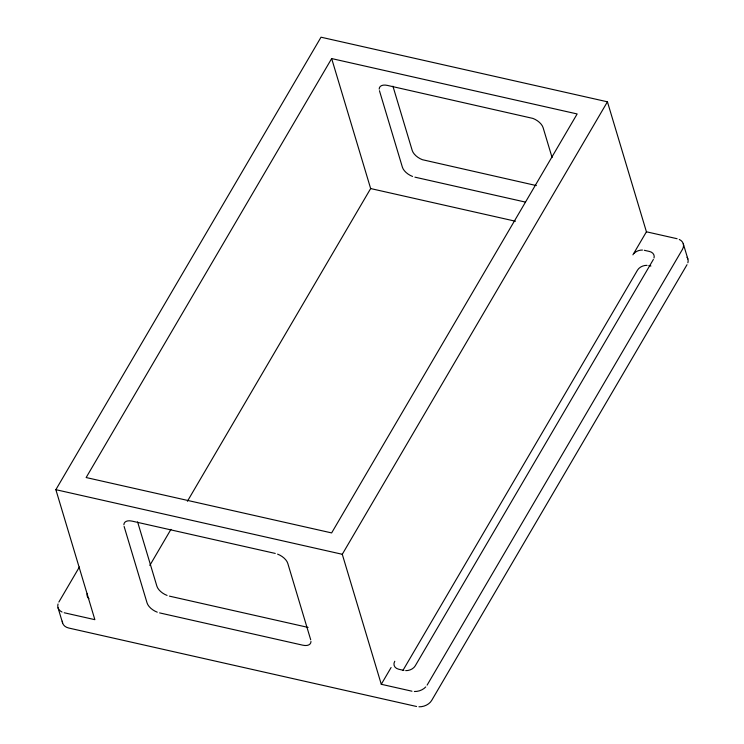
<?xml version="1.0" encoding="UTF-8"?>
<svg xmlns="http://www.w3.org/2000/svg" width="744" height="744" viewBox="0 0 744 744"><rect width="100%" height="100%" fill="white"/><g stroke="black" fill="none" stroke-linecap="round" stroke-linejoin="round"><path stroke-width="1.12" d="M632.921 254.839L646.424 231.793L607.429 101.807L321.017 37.2L55.865 489.682L94.86 619.668L64.179 612.749M331.657 58.571L86.146 477.536L331.638 532.918L577.149 113.953L331.657 58.571L370.652 188.558L187.395 501.279M58.86 602.063L79.403 567.002M149.814 565.431L170.953 529.347M411.962 691.204L381.272 684.285L342.277 554.289L607.429 101.807M381.272 684.285L391.093 667.526M402.885 670.521L637.506 270.137A8.686 6.287 -16.7 0 1 647.066 265.348M653.381 259.451L415.236 665.852A8.686 6.287 -16.7 0 1 405.685 670.632M427.103 685.131L682.434 249.407A11.579 8.379 -16.7 0 0 679.263 239.447M687.019 264.697L431.687 700.42A11.579 8.379 -16.7 0 1 418.946 706.8M536.368 185.582L422.397 159.7A11.579 6.296 30.4 0 1 412.213 150.446L392.925 86.174M414.91 177.156L525.422 202.089M646.424 231.793L677.114 238.722M370.652 188.558L515.462 221.228M644.276 250.291L649.391 251.444A8.686 6.287 -16.7 0 1 654.004 258.01M648.861 265.58L650.907 266.045M55.865 489.682L342.277 554.289M275.261 553.434L132.06 521.126A11.579 6.296 30.4 0 0 123.867 524.827M169.4 596.13L308.1 627.415M159.588 612.889L302.789 645.188A11.579 6.296 30.4 0 0 310.983 641.495M403.88 670.409L398.765 669.256A8.686 6.287 -16.7 0 1 394.776 661.239M416.547 706.493L68.764 628.038A11.579 8.379 -16.7 0 1 62.329 621.221M683.262 243.679L687.847 258.968M552.095 157.579L543.111 127.661A11.579 6.296 30.4 0 0 532.927 118.417L387.382 85.402A11.579 6.296 30.4 0 0 379.198 89.103M379.449 90.74L402.392 167.205A11.579 6.296 30.4 0 0 412.576 176.458M310.722 639.849L287.788 563.385A11.579 6.296 30.4 0 0 277.596 554.141M137.594 521.897L156.882 586.17A11.579 6.296 30.4 0 0 167.075 595.423M124.118 526.464L147.061 602.928A11.579 6.296 30.4 0 0 157.254 612.182M58.023 607.792L62.617 623.081M687.01 257.275A11.579 8.379 -16.7 0 1 687.856 262.781M633.934 253.49A8.677 6.287 -16.7 0 1 642.472 250.058M425.754 686.935A11.579 8.379 -16.7 0 1 414.362 691.511M62.022 612.024A11.579 8.379 -16.7 0 1 58.023 603.989M88.936 598.66A8.686 6.287 -16.7 0 1 87.281 593.452"/></g></svg>
